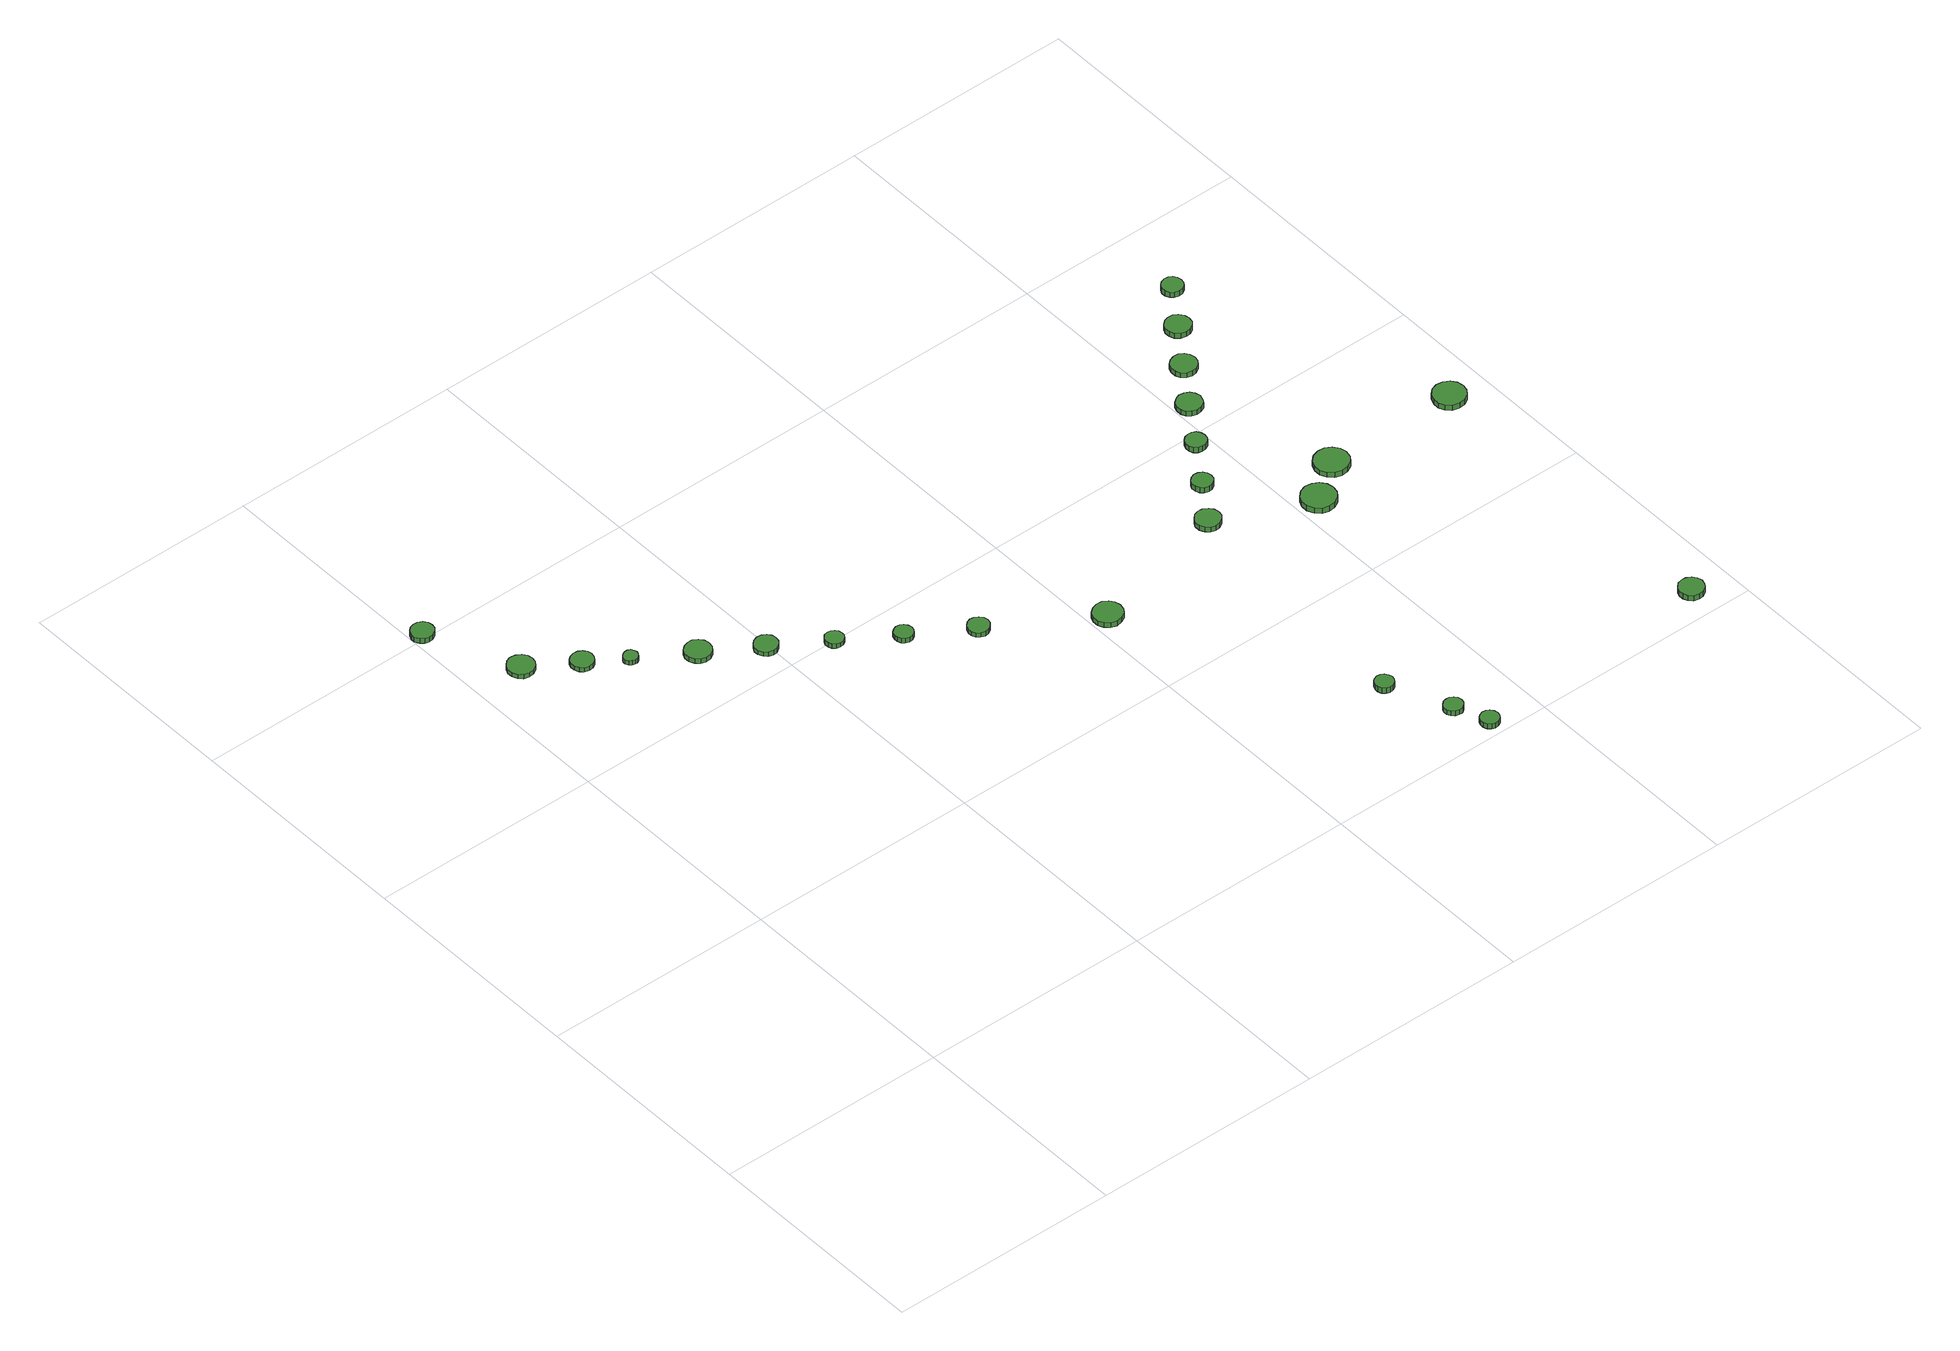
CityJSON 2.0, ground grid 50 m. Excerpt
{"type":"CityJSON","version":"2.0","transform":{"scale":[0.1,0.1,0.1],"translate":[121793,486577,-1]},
"CityObjects":{
"tree1":{"type":"SolitaryVegetationObject","attributes":{"function":"something"},"geometry":[{"type":"MultiSurface","lod":"1","boundaries":[[[0,1,2,3,4,5,6,7,8,9,10,11,12,13,14]],[[15,16,17,18,19,20,21,22,23,24,25,26,27,28,29]],[[0,29,28,1]],[[1,28,27,2]],[[2,27,26,3]],[[3,26,25,4]],[[4,25,24,5]],[[5,24,23,6]],[[6,23,22,7]],[[7,22,21,8]],[[8,21,20,9]],[[9,20,19,10]],[[10,19,18,11]],[[11,18,17,12]],[[12,17,16,13]],[[13,16,15,14]],[[14,15,29,0]]]}]},
"tree2":{"type":"SolitaryVegetationObject","attributes":{"function":"something"},"geometry":[{"type":"MultiSurface","lod":"1","boundaries":[[[30,31,32,33,34,35,36,37,38,39,40,41,42,43,44]],[[45,46,47,48,49,50,51,52,53,54,55,56,57,58,59]],[[30,59,58,31]],[[31,58,57,32]],[[32,57,56,33]],[[33,56,55,34]],[[34,55,54,35]],[[35,54,53,36]],[[36,53,52,37]],[[37,52,51,38]],[[38,51,50,39]],[[39,50,49,40]],[[40,49,48,41]],[[41,48,47,42]],[[42,47,46,43]],[[43,46,45,44]],[[44,45,59,30]]]}]},
"tree3":{"type":"SolitaryVegetationObject","attributes":{"function":"something"},"geometry":[{"type":"MultiSurface","lod":"1","boundaries":[[[60,61,62,63,64,65,66,67,68,69,70,71,72,73,74]],[[75,76,77,78,79,80,81,82,83,84,85,86,87,88,89]],[[60,89,88,61]],[[61,88,87,62]],[[62,87,86,63]],[[63,86,85,64]],[[64,85,84,65]],[[65,84,83,66]],[[66,83,82,67]],[[67,82,81,68]],[[68,81,80,69]],[[69,80,79,70]],[[70,79,78,71]],[[71,78,77,72]],[[72,77,76,73]],[[73,76,75,74]],[[74,75,89,60]]]}]},
"tree4":{"type":"SolitaryVegetationObject","attributes":{"function":"something"},"geometry":[{"type":"MultiSurface","lod":"1","boundaries":[[[90,91,92,93,94,95,96,97,98,99,100,101,102,103,104]],[[105,106,107,108,109,110,111,112,113,114,115,116,117,118,119]],[[90,119,118,91]],[[91,118,117,92]],[[92,117,116,93]],[[93,116,115,94]],[[94,115,114,95]],[[95,114,113,96]],[[96,113,112,97]],[[97,112,111,98]],[[98,111,110,99]],[[99,110,109,100]],[[100,109,108,101]],[[101,108,107,102]],[[102,107,106,103]],[[103,106,105,104]],[[104,105,119,90]]]}]},
"tree5":{"type":"SolitaryVegetationObject","attributes":{"function":"something"},"geometry":[{"type":"MultiSurface","lod":"1","boundaries":[[[120,121,122,123,124,125,126,127,128,129,130,131,132,133,134]],[[135,136,137,138,139,140,141,142,143,144,145,146,147,148,149]],[[120,149,148,121]],[[121,148,147,122]],[[122,147,146,123]],[[123,146,145,124]],[[124,145,144,125]],[[125,144,143,126]],[[126,143,142,127]],[[127,142,141,128]],[[128,141,140,129]],[[129,140,139,130]],[[130,139,138,131]],[[131,138,137,132]],[[132,137,136,133]],[[133,136,135,134]],[[134,135,149,120]]]}]},
"tree6":{"type":"SolitaryVegetationObject","attributes":{"function":"something"},"geometry":[{"type":"MultiSurface","lod":"1","boundaries":[[[150,151,152,153,154,155,156,157,158,159,160,161,162,163,164]],[[165,166,167,168,169,170,171,172,173,174,175,176,177,178,179]],[[150,179,178,151]],[[151,178,177,152]],[[152,177,176,153]],[[153,176,175,154]],[[154,175,174,155]],[[155,174,173,156]],[[156,173,172,157]],[[157,172,171,158]],[[158,171,170,159]],[[159,170,169,160]],[[160,169,168,161]],[[161,168,167,162]],[[162,167,166,163]],[[163,166,165,164]],[[164,165,179,150]]]}]},
"tree7":{"type":"SolitaryVegetationObject","attributes":{"function":"something"},"geometry":[{"type":"MultiSurface","lod":"1","boundaries":[[[180,181,182,183,184,185,186,187,188,189,190,191,192,193,194]],[[195,196,197,198,199,200,201,202,203,204,205,206,207,208,209]],[[180,209,208,181]],[[181,208,207,182]],[[182,207,206,183]],[[183,206,205,184]],[[184,205,204,185]],[[185,204,203,186]],[[186,203,202,187]],[[187,202,201,188]],[[188,201,200,189]],[[189,200,199,190]],[[190,199,198,191]],[[191,198,197,192]],[[192,197,196,193]],[[193,196,195,194]],[[194,195,209,180]]]}]},
"tree8":{"type":"SolitaryVegetationObject","attributes":{"function":"something"},"geometry":[{"type":"MultiSurface","lod":"1","boundaries":[[[210,211,212,213,214,215,216,217,218,219,220,221,222,223,224]],[[225,226,227,228,229,230,231,232,233,234,235,236,237,238,239]],[[210,239,238,211]],[[211,238,237,212]],[[212,237,236,213]],[[213,236,235,214]],[[214,235,234,215]],[[215,234,233,216]],[[216,233,232,217]],[[217,232,231,218]],[[218,231,230,219]],[[219,230,229,220]],[[220,229,228,221]],[[221,228,227,222]],[[222,227,226,223]],[[223,226,225,224]],[[224,225,239,210]]]}]},
"tree9":{"type":"SolitaryVegetationObject","attributes":{"function":"something"},"geometry":[{"type":"MultiSurface","lod":"1","boundaries":[[[240,241,242,243,244,245,246,247,248,249,250,251,252,253,254]],[[255,256,257,258,259,260,261,262,263,264,265,266,267,268,269]],[[240,269,268,241]],[[241,268,267,242]],[[242,267,266,243]],[[243,266,265,244]],[[244,265,264,245]],[[245,264,263,246]],[[246,263,262,247]],[[247,262,261,248]],[[248,261,260,249]],[[249,260,259,250]],[[250,259,258,251]],[[251,258,257,252]],[[252,257,256,253]],[[253,256,255,254]],[[254,255,269,240]]]}]},
"tree10":{"type":"SolitaryVegetationObject","attributes":{"function":"something"},"geometry":[{"type":"MultiSurface","lod":"1","boundaries":[[[270,271,272,273,274,275,276,277,278,279,280,281,282,283,284]],[[285,286,287,288,289,290,291,292,293,294,295,296,297,298,299]],[[270,299,298,271]],[[271,298,297,272]],[[272,297,296,273]],[[273,296,295,274]],[[274,295,294,275]],[[275,294,293,276]],[[276,293,292,277]],[[277,292,291,278]],[[278,291,290,279]],[[279,290,289,280]],[[280,289,288,281]],[[281,288,287,282]],[[282,287,286,283]],[[283,286,285,284]],[[284,285,299,270]]]}]},
"tree11":{"type":"SolitaryVegetationObject","attributes":{"function":"something"},"geometry":[{"type":"MultiSurface","lod":"1","boundaries":[[[300,301,302,303,304,305,306,307,308,309,310,311,312,313,314]],[[315,316,317,318,319,320,321,322,323,324,325,326,327,328,329]],[[300,329,328,301]],[[301,328,327,302]],[[302,327,326,303]],[[303,326,325,304]],[[304,325,324,305]],[[305,324,323,306]],[[306,323,322,307]],[[307,322,321,308]],[[308,321,320,309]],[[309,320,319,310]],[[310,319,318,311]],[[311,318,317,312]],[[312,317,316,313]],[[313,316,315,314]],[[314,315,329,300]]]}]},
"tree12":{"type":"SolitaryVegetationObject","attributes":{"function":"something"},"geometry":[{"type":"MultiSurface","lod":"1","boundaries":[[[330,331,332,333,334,335,336,337,338,339,340,341,342,343,344]],[[345,346,347,348,349,350,351,352,353,354,355,356,357,358,359]],[[330,359,358,331]],[[331,358,357,332]],[[332,357,356,333]],[[333,356,355,334]],[[334,355,354,335]],[[335,354,353,336]],[[336,353,352,337]],[[337,352,351,338]],[[338,351,350,339]],[[339,350,349,340]],[[340,349,348,341]],[[341,348,347,342]],[[342,347,346,343]],[[343,346,345,344]],[[344,345,359,330]]]}]},
"tree13":{"type":"SolitaryVegetationObject","attributes":{"function":"something"},"geometry":[{"type":"MultiSurface","lod":"1","boundaries":[[[360,361,362,363,364,365,366,367,368,369,370,371,372,373,374]],[[375,376,377,378,379,380,381,382,383,384,385,386,387,388,389]],[[360,389,388,361]],[[361,388,387,362]],[[362,387,386,363]],[[363,386,385,364]],[[364,385,384,365]],[[365,384,383,366]],[[366,383,382,367]],[[367,382,381,368]],[[368,381,380,369]],[[369,380,379,370]],[[370,379,378,371]],[[371,378,377,372]],[[372,377,376,373]],[[373,376,375,374]],[[374,375,389,360]]]}]},
"tree14":{"type":"SolitaryVegetationObject","attributes":{"function":"something"},"geometry":[{"type":"MultiSurface","lod":"1","boundaries":[[[390,391,392,393,394,395,396,397,398,399,400,401,402,403,404]],[[405,406,407,408,409,410,411,412,413,414,415,416,417,418,419]],[[390,419,418,391]],[[391,418,417,392]],[[392,417,416,393]],[[393,416,415,394]],[[394,415,414,395]],[[395,414,413,396]],[[396,413,412,397]],[[397,412,411,398]],[[398,411,410,399]],[[399,410,409,400]],[[400,409,408,401]],[[401,408,407,402]],[[402,407,406,403]],[[403,406,405,404]],[[404,405,419,390]]]}]},
"tree15":{"type":"SolitaryVegetationObject","attributes":{"function":"something"},"geometry":[{"type":"MultiSurface","lod":"1","boundaries":[[[420,421,422,423,424,425,426,427,428,429,430,431,432,433,434]],[[435,436,437,438,439,440,441,442,443,444,445,446,447,448,449]],[[420,449,448,421]],[[421,448,447,422]],[[422,447,446,423]],[[423,446,445,424]],[[424,445,444,425]],[[425,444,443,426]],[[426,443,442,427]],[[427,442,441,428]],[[428,441,440,429]],[[429,440,439,430]],[[430,439,438,431]],[[431,438,437,432]],[[432,437,436,433]],[[433,436,435,434]],[[434,435,449,420]]]}]},
"tree16":{"type":"SolitaryVegetationObject","attributes":{"function":"something"},"geometry":[{"type":"MultiSurface","lod":"1","boundaries":[[[450,451,452,453,454,455,456,457,458,459,460,461,462,463,464]],[[465,466,467,468,469,470,471,472,473,474,475,476,477,478,479]],[[450,479,478,451]],[[451,478,477,452]],[[452,477,476,453]],[[453,476,475,454]],[[454,475,474,455]],[[455,474,473,456]],[[456,473,472,457]],[[457,472,471,458]],[[458,471,470,459]],[[459,470,469,460]],[[460,469,468,461]],[[461,468,467,462]],[[462,467,466,463]],[[463,466,465,464]],[[464,465,479,450]]]}]},
"tree17":{"type":"SolitaryVegetationObject","attributes":{"function":"something"},"geometry":[{"type":"MultiSurface","lod":"1","boundaries":[[[480,481,482,483,484,485,486,487,488,489,490,491,492,493,494]],[[495,496,497,498,499,500,501,502,503,504,505,506,507,508,509]],[[480,509,508,481]],[[481,508,507,482]],[[482,507,506,483]],[[483,506,505,484]],[[484,505,504,485]],[[485,504,503,486]],[[486,503,502,487]],[[487,502,501,488]],[[488,501,500,489]],[[489,500,499,490]],[[490,499,498,491]],[[491,498,497,492]],[[492,497,496,493]],[[493,496,495,494]],[[494,495,509,480]]]}]},
"tree18":{"type":"SolitaryVegetationObject","attributes":{"function":"something"},"geometry":[{"type":"MultiSurface","lod":"1","boundaries":[[[510,511,512,513,514,515,516,517,518,519,520,521,522,523,524]],[[525,526,527,528,529,530,531,532,533,534,535,536,537,538,539]],[[510,539,538,511]],[[511,538,537,512]],[[512,537,536,513]],[[513,536,535,514]],[[514,535,534,515]],[[515,534,533,516]],[[516,533,532,517]],[[517,532,531,518]],[[518,531,530,519]],[[519,530,529,520]],[[520,529,528,521]],[[521,528,527,522]],[[522,527,526,523]],[[523,526,525,524]],[[524,525,539,510]]]}]},
"tree19":{"type":"SolitaryVegetationObject","attributes":{"function":"something"},"geometry":[{"type":"MultiSurface","lod":"1","boundaries":[[[540,541,542,543,544,545,546,547,548,549,550,551,552,553,554]],[[555,556,557,558,559,560,561,562,563,564,565,566,567,568,569]],[[540,569,568,541]],[[541,568,567,542]],[[542,567,566,543]],[[543,566,565,544]],[[544,565,564,545]],[[545,564,563,546]],[[546,563,562,547]],[[547,562,561,548]],[[548,561,560,549]],[[549,560,559,550]],[[550,559,558,551]],[[551,558,557,552]],[[552,557,556,553]],[[553,556,555,554]],[[554,555,569,540]]]}]},
"tree20":{"type":"SolitaryVegetationObject","attributes":{"function":"something"},"geometry":[{"type":"MultiSurface","lod":"1","boundaries":[[[570,571,572,573,574,575,576,577,578,579,580,581,582,583,584]],[[585,586,587,588,589,590,591,592,593,594,595,596,597,598,599]],[[570,599,598,571]],[[571,598,597,572]],[[572,597,596,573]],[[573,596,595,574]],[[574,595,594,575]],[[575,594,593,576]],[[576,593,592,577]],[[577,592,591,578]],[[578,591,590,579]],[[579,590,589,580]],[[580,589,588,581]],[[581,588,587,582]],[[582,587,586,583]],[[583,586,585,584]],[[584,585,599,570]]]}]},
"tree21":{"type":"SolitaryVegetationObject","attributes":{"function":"something"},"geometry":[{"type":"MultiSurface","lod":"1","boundaries":[[[600,601,602,603,604,605,606,607,608,609,610,611,612,613,614]],[[615,616,617,618,619,620,621,622,623,624,625,626,627,628,629]],[[600,629,628,601]],[[601,628,627,602]],[[602,627,626,603]],[[603,626,625,604]],[[604,625,624,605]],[[605,624,623,606]],[[606,623,622,607]],[[607,622,621,608]],[[608,621,620,609]],[[609,620,619,610]],[[610,619,618,611]],[[611,618,617,612]],[[612,617,616,613]],[[613,616,615,614]],[[614,615,629,600]]]}]},
"tree22":{"type":"SolitaryVegetationObject","attributes":{"function":"something"},"geometry":[{"type":"MultiSurface","lod":"1","boundaries":[[[630,631,632,633,634,635,636,637,638,639,640,641,642,643,644]],[[645,646,647,648,649,650,651,652,653,654,655,656,657,658,659]],[[630,659,658,631]],[[631,658,657,632]],[[632,657,656,633]],[[633,656,655,634]],[[634,655,654,635]],[[635,654,653,636]],[[636,653,652,637]],[[637,652,651,638]],[[638,651,650,639]],[[639,650,649,640]],[[640,649,648,641]],[[641,648,647,642]],[[642,647,646,643]],[[643,646,645,644]],[[644,645,659,630]]]}]},
"tree23":{"type":"SolitaryVegetationObject","attributes":{"function":"something"},"geometry":[{"type":"MultiSurface","lod":"1","boundaries":[[[660,661,662,663,664,665,666,667,668,669,670,671,672,673,674]],[[675,676,677,678,679,680,681,682,683,684,685,686,687,688,689]],[[660,689,688,661]],[[661,688,687,662]],[[662,687,686,663]],[[663,686,685,664]],[[664,685,684,665]],[[665,684,683,666]],[[666,683,682,667]],[[667,682,681,668]],[[668,681,680,669]],[[669,680,679,670]],[[670,679,678,671]],[[671,678,677,672]],[[672,677,676,673]],[[673,676,675,674]],[[674,675,689,660]]]}]},
"tree24":{"type":"SolitaryVegetationObject","attributes":{"function":"something"},"geometry":[{"type":"MultiSurface","lod":"1","boundaries":[[[690,691,692,693,694,695,696,697,698,699,700,701,702,703,704]],[[705,706,707,708,709,710,711,712,713,714,715,716,717,718,719]],[[690,719,718,691]],[[691,718,717,692]],[[692,717,716,693]],[[693,716,715,694]],[[694,715,714,695]],[[695,714,713,696]],[[696,713,712,697]],[[697,712,711,698]],[[698,711,710,699]],[[699,710,709,700]],[[700,709,708,701]],[[701,708,707,702]],[[702,707,706,703]],[[703,706,705,704]],[[704,705,719,690]]]}]}
},
"vertices":[
[48,1508,20],[46,1518,20],[40,1526,20],[31,1531,20],[21,1532,20],[12,1529,20],[5,1523,20],[0,1513,20],[0,1503,20],[5,1494,20],[12,1488,20],[21,1485,20],[31,1486,20],[40,1491,20],[46,1499,20],[46,1499,8],[40,1491,8],[31,1486,8],[21,1485,8],[12,1488,8],[5,1494,8],[0,1503,8],[0,1513,8],[5,1523,8],[12,1529,8],[21,1532,8],[31,1531,8],[40,1526,8],[46,1518,8],[48,1508,8],
[132,1318,19],[130,1329,19],[123,1338,19],[113,1344,19],[101,1346,19],[90,1342,19],[82,1334,19],[77,1323,19],[77,1312,19],[82,1301,19],[90,1293,19],[101,1290,19],[113,1291,19],[123,1297,19],[130,1306,19],[130,1306,8],[123,1297,8],[113,1291,8],[101,1290,8],[90,1293,8],[82,1301,8],[77,1312,8],[77,1323,8],[82,1334,8],[90,1342,8],[101,1346,8],[113,1344,8],[123,1338,8],[130,1329,8],[132,1318,8],
[225,1255,19],[223,1264,19],[217,1272,19],[209,1277,19],[199,1278,19],[189,1275,19],[182,1269,19],[178,1260,19],[178,1250,19],[182,1241,19],[189,1234,19],[199,1231,19],[209,1232,19],[217,1237,19],[223,1245,19],[223,1245,8],[217,1237,8],[209,1232,8],[199,1231,8],[189,1234,8],[182,1241,8],[178,1250,8],[178,1260,8],[182,1269,8],[189,1275,8],[199,1278,8],[209,1277,8],[217,1272,8],[223,1264,8],[225,1255,8],
[293,1204,19],[291,1210,19],[288,1216,19],[282,1219,19],[276,1219,19],[270,1217,19],[265,1213,19],[262,1207,19],[262,1201,19],[265,1195,19],[270,1191,19],[276,1189,19],[282,1189,19],[288,1193,19],[291,1198,19],[291,1198,8],[288,1193,8],[282,1189,8],[276,1189,8],[270,1191,8],[265,1195,8],[262,1201,8],[262,1207,8],[265,1213,8],[270,1217,8],[276,1219,8],[282,1219,8],[288,1216,8],[291,1210,8],[293,1204,8],
[412,1135,19],[410,1147,19],[403,1156,19],[393,1162,19],[382,1163,19],[371,1159,19],[362,1152,19],[357,1141,19],[357,1130,19],[362,1119,19],[371,1111,19],[382,1108,19],[393,1109,19],[403,1115,19],[410,1124,19],[410,1124,8],[403,1115,8],[393,1109,8],[382,1108,8],[371,1111,8],[362,1119,8],[357,1130,8],[357,1141,8],[362,1152,8],[371,1159,8],[382,1163,8],[393,1162,8],[403,1156,8],[410,1147,8],[412,1135,8],
[517,1066,19],[515,1076,19],[509,1084,19],[500,1089,19],[490,1090,19],[480,1087,19],[473,1080,19],[468,1071,19],[468,1061,19],[473,1051,19],[480,1045,19],[490,1041,19],[500,1042,19],[509,1048,19],[515,1056,19],[515,1056,8],[509,1048,8],[500,1042,8],[490,1041,8],[480,1045,8],[473,1051,8],[468,1061,8],[468,1071,8],[473,1080,8],[480,1087,8],[490,1090,8],[500,1089,8],[509,1084,8],[515,1076,8],[517,1066,8],
[620,996,19],[619,1004,19],[614,1010,19],[607,1014,19],[599,1015,19],[591,1013,19],[585,1007,19],[582,1000,19],[582,992,19],[585,985,19],[591,979,19],[599,977,19],[607,978,19],[614,982,19],[619,988,19],[619,988,8],[614,982,8],[607,978,8],[599,977,8],[591,979,8],[585,985,8],[582,992,8],[582,1000,8],[585,1007,8],[591,1013,8],[599,1015,8],[607,1014,8],[614,1010,8],[619,1004,8],[620,996,8],
[730,924,19],[728,932,19],[723,939,19],[716,943,19],[708,944,19],[700,941,19],[694,936,19],[691,928,19],[691,920,19],[694,912,19],[700,907,19],[708,904,19],[716,905,19],[723,909,19],[728,916,19],[728,916,8],[723,909,8],[716,905,8],[708,904,8],[700,907,8],[694,912,8],[691,920,8],[691,928,8],[694,936,8],[700,941,8],[708,944,8],[716,943,8],[723,939,8],[728,932,8],[730,924,8],
[852,848,19],[850,857,19],[844,864,19],[836,869,19],[827,870,19],[818,867,19],[811,861,19],[807,852,19],[807,843,19],[811,834,19],[818,828,19],[827,825,19],[836,826,19],[844,831,19],[850,838,19],[850,838,8],[844,831,8],[836,826,8],[827,825,8],[818,828,8],[811,834,8],[807,843,8],[807,852,8],[811,861,8],[818,867,8],[827,870,8],[836,869,8],[844,864,8],[850,857,8],[852,848,8],
[1063,713,26],[1060,725,26],[1053,735,26],[1042,742,26],[1029,743,26],[1017,739,26],[1007,731,26],[1002,719,26],[1002,706,26],[1007,695,26],[1017,686,26],[1029,682,26],[1042,684,26],[1053,690,26],[1060,700,26],[1060,700,14],[1053,690,14],[1042,684,14],[1029,682,14],[1017,686,14],[1007,695,14],[1002,706,14],[1002,719,14],[1007,731,14],[1017,739,14],[1029,743,14],[1042,742,14],[1053,735,14],[1060,725,14],[1063,713,14],
[1319,227,32],[1317,235,32],[1312,242,32],[1305,246,32],[1297,247,32],[1289,244,32],[1283,239,32],[1280,231,32],[1280,223,32],[1283,215,32],[1289,210,32],[1297,207,32],[1305,208,32],[1312,212,32],[1317,219,32],[1317,219,19],[1312,212,19],[1305,208,19],[1297,207,19],[1289,210,19],[1283,215,19],[1280,223,19],[1280,231,19],[1283,239,19],[1289,244,19],[1297,247,19],[1305,246,19],[1312,242,19],[1317,235,19],[1319,227,19],
[1379,97,29],[1377,106,29],[1372,112,29],[1365,117,29],[1357,117,29],[1349,115,29],[1343,109,29],[1339,102,29],[1339,93,29],[1343,86,29],[1349,80,29],[1357,78,29],[1365,78,29],[1372,83,29],[1377,89,29],[1377,89,17],[1372,83,17],[1365,78,17],[1357,78,17],[1349,80,17],[1343,86,17],[1339,93,17],[1339,102,17],[1343,109,17],[1349,115,17],[1357,117,17],[1365,117,17],[1372,112,17],[1377,106,17],[1379,97,17],
[1407,25,30],[1405,33,30],[1400,40,30],[1393,44,30],[1385,45,30],[1377,42,30],[1371,37,30],[1368,29,30],[1368,21,30],[1371,13,30],[1377,8,30],[1385,5,30],[1393,6,30],[1400,10,30],[1405,17,30],[1405,17,18],[1400,10,18],[1393,6,18],[1385,5,18],[1377,8,18],[1371,13,18],[1368,21,18],[1368,29,18],[1371,37,18],[1377,42,18],[1385,45,18],[1393,44,18],[1400,40,18],[1405,33,18],[1407,25,18],
[1368,787,29],[1366,798,29],[1359,807,29],[1349,813,29],[1338,814,29],[1328,811,29],[1320,803,29],[1315,793,29],[1315,782,29],[1320,772,29],[1328,764,29],[1338,761,29],[1349,762,29],[1359,768,29],[1366,777,29],[1366,777,17],[1359,768,17],[1349,762,17],[1338,761,17],[1328,764,17],[1320,772,17],[1315,782,17],[1315,793,17],[1320,803,17],[1328,811,17],[1338,814,17],[1349,813,17],[1359,807,17],[1366,798,17],[1368,787,17],
[1424,876,27],[1422,885,27],[1417,892,27],[1409,897,27],[1400,898,27],[1391,895,27],[1385,889,27],[1381,881,27],[1381,872,27],[1385,863,27],[1391,857,27],[1400,854,27],[1409,855,27],[1417,860,27],[1422,867,27],[1422,867,14],[1417,860,14],[1409,855,14],[1400,854,14],[1391,857,14],[1385,863,14],[1381,872,14],[1381,881,14],[1385,889,14],[1391,895,14],[1400,898,14],[1409,897,14],[1417,892,14],[1422,885,14],[1424,876,14],
[1574,699,31],[1571,714,31],[1562,726,31],[1549,733,31],[1534,735,31],[1520,730,31],[1509,720,31],[1503,707,31],[1503,692,31],[1509,678,31],[1520,668,31],[1534,664,31],[1549,665,31],[1562,673,31],[1571,685,31],[1571,685,18],[1562,673,18],[1549,665,18],[1534,664,18],[1520,668,18],[1509,678,18],[1503,692,18],[1503,707,18],[1509,720,18],[1520,730,18],[1534,735,18],[1549,733,18],[1562,726,18],[1571,714,18],[1574,699,18],
[1489,971,24],[1487,980,24],[1482,988,24],[1474,992,24],[1465,993,24],[1456,990,24],[1449,984,24],[1446,976,24],[1446,967,24],[1449,958,24],[1456,952,24],[1465,950,24],[1474,951,24],[1482,955,24],[1487,962,24],[1487,962,11],[1482,955,11],[1474,951,11],[1465,950,11],[1456,952,11],[1449,958,11],[1446,967,11],[1446,976,11],[1449,984,11],[1456,990,11],[1465,993,11],[1474,992,11],[1482,988,11],[1487,980,11],[1489,971,11],
[1554,1061,22],[1551,1072,22],[1545,1081,22],[1535,1086,22],[1524,1088,22],[1514,1084,22],[1505,1077,22],[1501,1067,22],[1501,1055,22],[1505,1045,22],[1514,1038,22],[1524,1034,22],[1535,1036,22],[1545,1041,22],[1551,1050,22],[1551,1050,10],[1545,1041,10],[1535,1036,10],[1524,1034,10],[1514,1038,10],[1505,1045,10],[1501,1055,10],[1501,1067,10],[1505,1077,10],[1514,1084,10],[1524,1088,10],[1535,1086,10],[1545,1081,10],[1551,1072,10],[1554,1061,10],
[1656,759,31],[1653,773,31],[1644,785,31],[1631,793,31],[1616,794,31],[1602,790,31],[1591,780,31],[1585,766,31],[1585,751,31],[1591,738,31],[1602,728,31],[1616,723,31],[1631,725,31],[1644,732,31],[1653,744,31],[1653,744,19],[1644,732,19],[1631,725,19],[1616,723,19],[1602,728,19],[1591,738,19],[1585,751,19],[1585,766,19],[1591,780,19],[1602,790,19],[1616,794,19],[1631,793,19],[1644,785,19],[1653,773,19],[1656,759,19],
[1617,1151,20],[1614,1162,20],[1608,1171,20],[1598,1177,20],[1587,1178,20],[1576,1174,20],[1567,1167,20],[1563,1156,20],[1563,1145,20],[1567,1135,20],[1576,1127,20],[1587,1124,20],[1598,1125,20],[1608,1131,20],[1614,1140,20],[1614,1140,8],[1608,1131,8],[1598,1125,8],[1587,1124,8],[1576,1127,8],[1567,1135,8],[1563,1145,8],[1563,1156,8],[1567,1167,8],[1576,1174,8],[1587,1178,8],[1598,1177,8],[1608,1171,8],[1614,1162,8],[1617,1151,8],
[1944,67,18],[1941,78,18],[1935,87,18],[1925,92,18],[1915,93,18],[1904,90,18],[1896,82,18],[1892,72,18],[1892,62,18],[1896,52,18],[1904,44,18],[1915,41,18],[1925,42,18],[1935,48,18],[1941,56,18],[1941,56,5],[1935,48,5],[1925,42,5],[1915,41,5],[1904,44,5],[1896,52,5],[1892,62,5],[1892,72,5],[1896,82,5],[1904,90,5],[1915,93,5],[1925,92,5],[1935,87,5],[1941,78,5],[1944,67,5],
[1678,1240,20],[1676,1251,20],[1669,1261,20],[1660,1266,20],[1649,1267,20],[1638,1264,20],[1629,1256,20],[1625,1246,20],[1625,1235,20],[1629,1225,20],[1638,1217,20],[1649,1214,20],[1660,1215,20],[1669,1220,20],[1676,1229,20],[1676,1229,8],[1669,1220,8],[1660,1215,8],[1649,1214,8],[1638,1217,8],[1629,1225,8],[1625,1235,8],[1625,1246,8],[1629,1256,8],[1638,1264,8],[1649,1267,8],[1660,1266,8],[1669,1261,8],[1676,1251,8],[1678,1240,8],
[1736,1331,20],[1734,1340,20],[1729,1348,20],[1721,1352,20],[1712,1353,20],[1703,1350,20],[1696,1344,20],[1692,1336,20],[1692,1327,20],[1696,1318,20],[1703,1312,20],[1712,1309,20],[1721,1310,20],[1729,1315,20],[1734,1322,20],[1734,1322,7],[1729,1315,7],[1721,1310,7],[1712,1309,7],[1703,1312,7],[1696,1318,7],[1692,1327,7],[1692,1336,7],[1696,1344,7],[1703,1350,7],[1712,1353,7],[1721,1352,7],[1729,1348,7],[1734,1340,7],[1736,1331,7],
[1945,761,26],[1942,775,26],[1934,786,26],[1922,793,26],[1908,795,26],[1894,791,26],[1884,781,26],[1878,768,26],[1878,754,26],[1884,742,26],[1894,732,26],[1908,728,26],[1922,729,26],[1934,736,26],[1942,748,26],[1942,748,13],[1934,736,13],[1922,729,13],[1908,728,13],[1894,732,13],[1884,742,13],[1878,754,13],[1878,768,13],[1884,781,13],[1894,791,13],[1908,795,13],[1922,793,13],[1934,786,13],[1942,775,13],[1945,761,13]
]}
